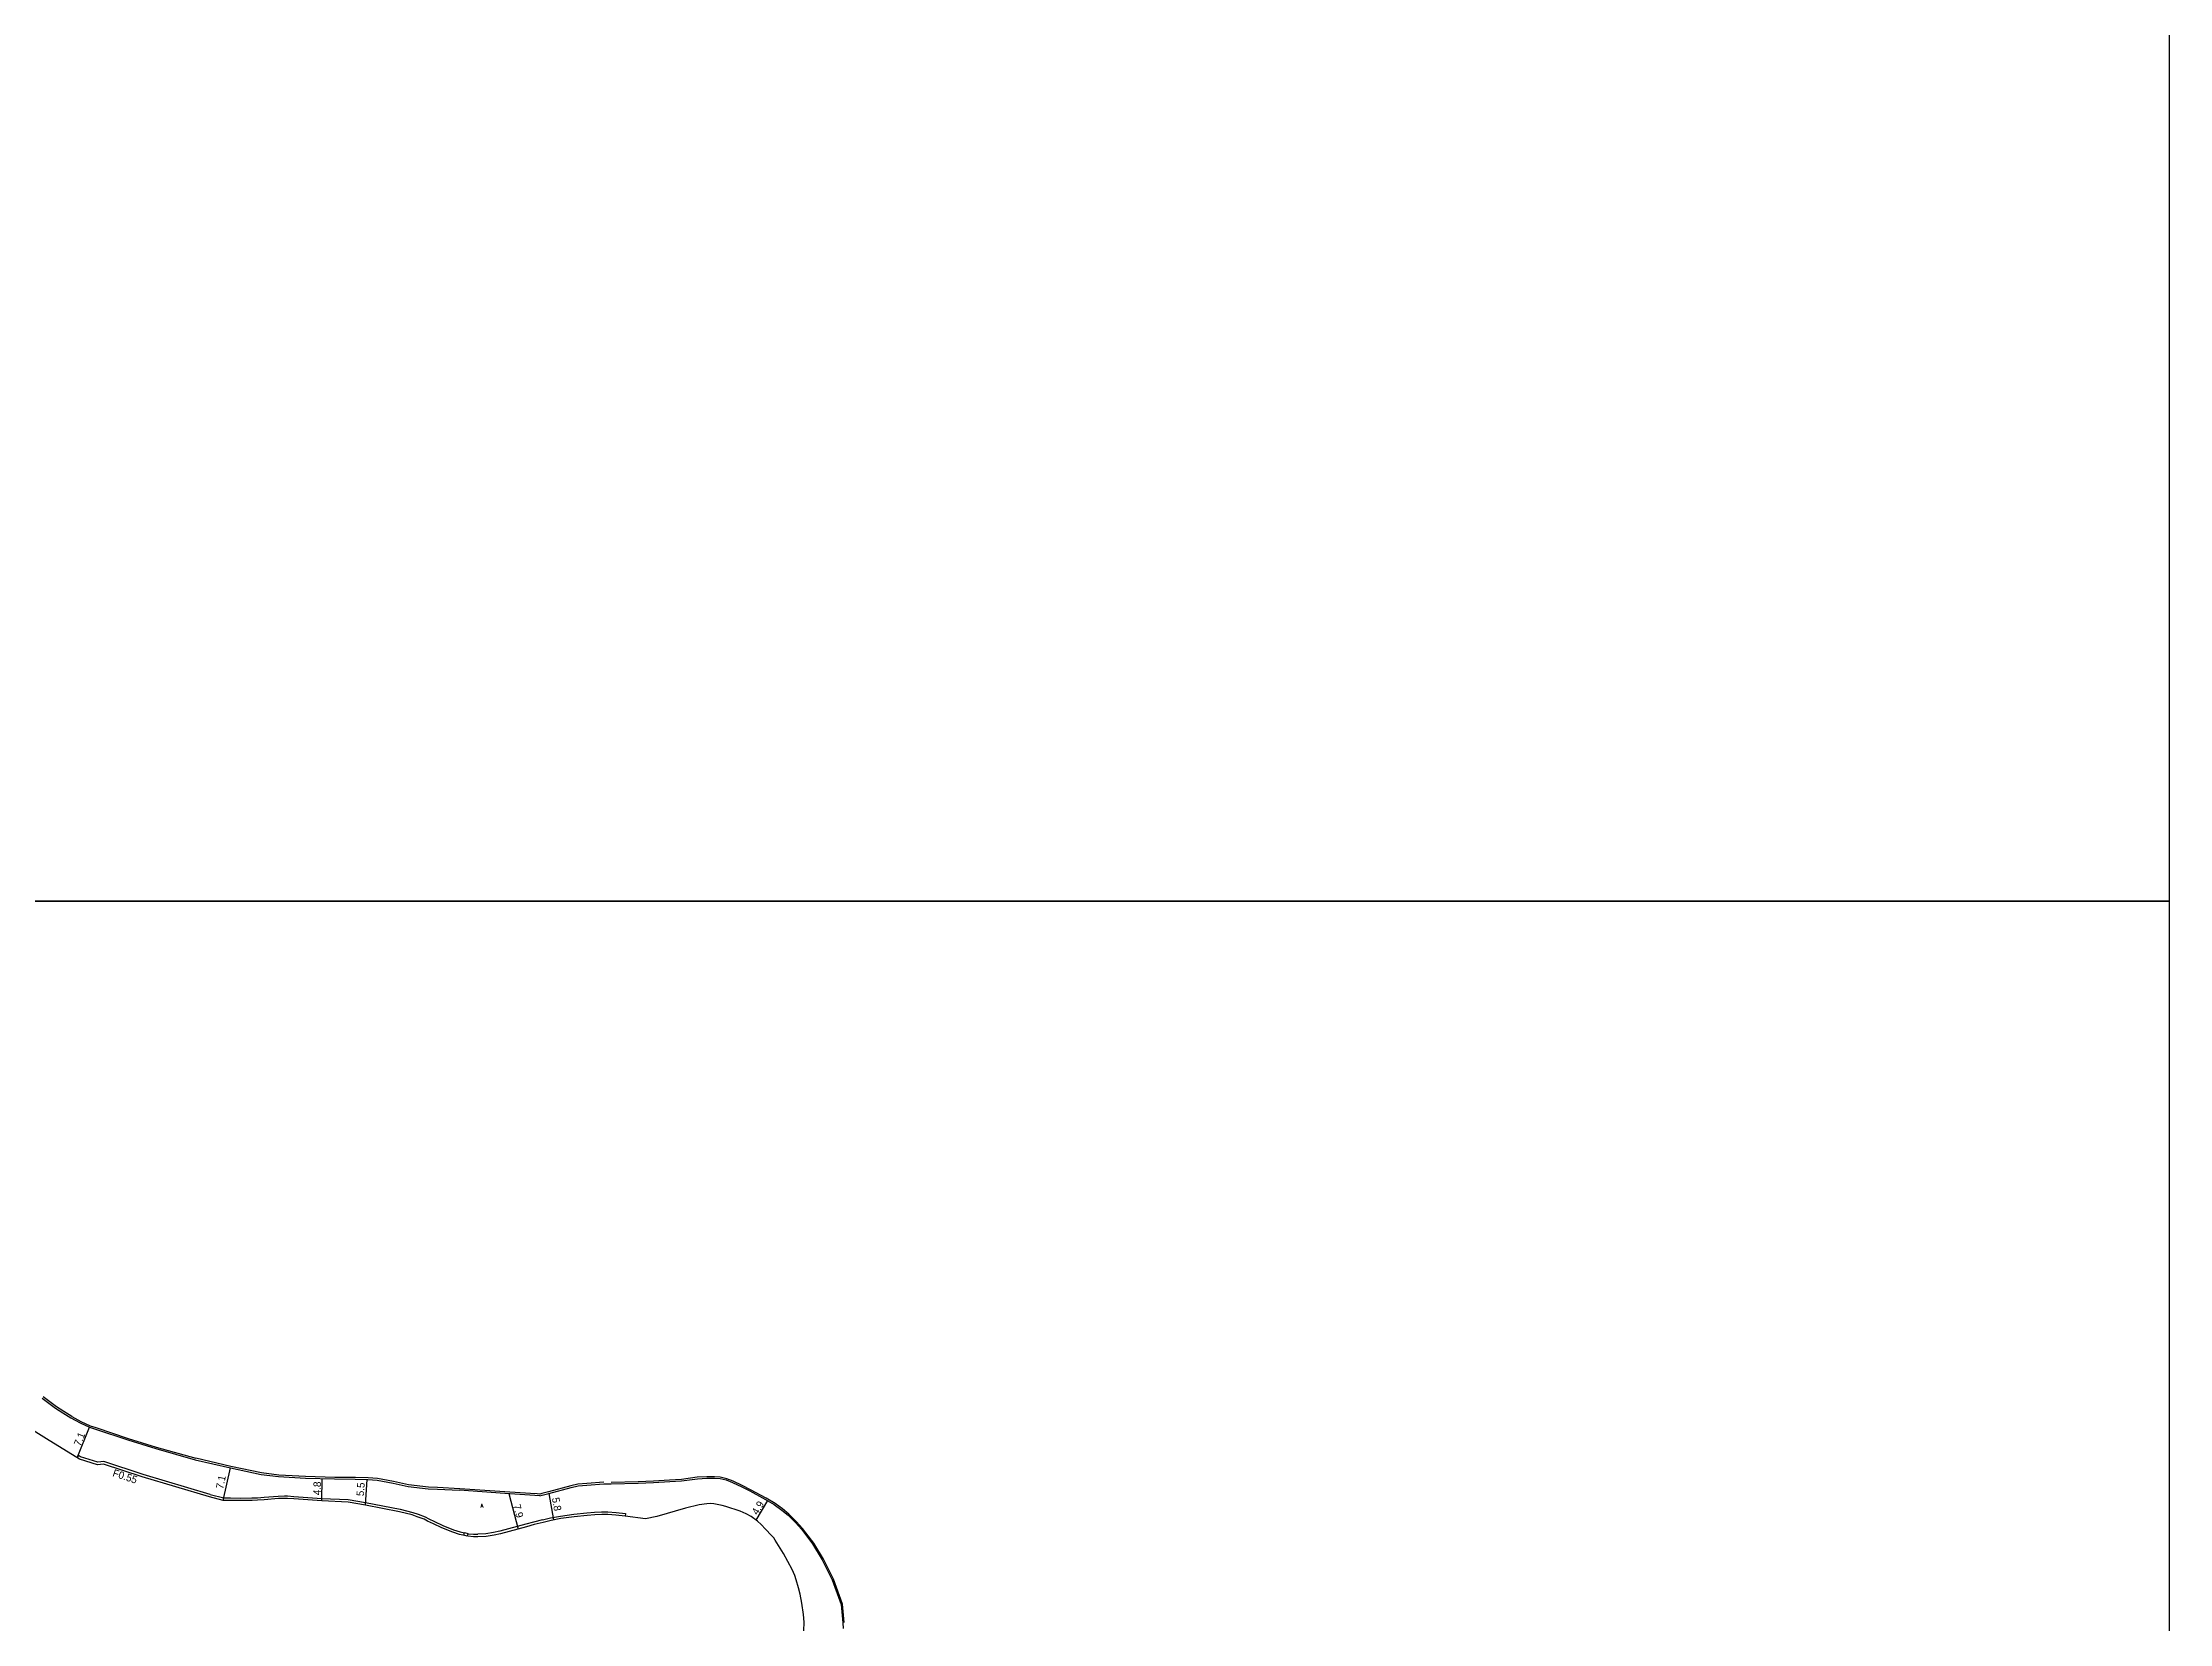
# Model space of a CAD drawing. Header units: metres. Extents: x -16000 to -12000, y -87000 to -84000.
# Drawn here: x -14055.6 to -13600, y -85354.7 to -85016 of the extents above; entities that cross this region are included whole.
import ezdxf

# ---------------------------------------------------------------- set-up
doc = ezdxf.new("R2010")
doc.units = ezdxf.units.M
doc.header["$LTSCALE"] = 2.5
for name, color, linetype in [('側溝・桝', 7, 'Continuous'), ('図郭', 7, 'Continuous'), ('幅員', 7, 'Continuous'), ('歩道・分離帯・安全施設', 7, 'Continuous'), ('舗装', 7, 'Continuous'), ('道路', 7, 'Continuous')]:
    doc.layers.add(name, color=color, linetype=linetype)
doc.styles.get("Standard").update_dxf_attribs({"font": ''})
doc.styles.add('YOKO_DECO', font='txt.shx', dxfattribs={"bigfont": 'extfont.shx'})
doc.styles.get('Standard').set_extended_font_data('@MS PGothic')

msp = doc.modelspace()

# ---------------------------------------------------------------- linework, layer by layer
at = {"layer": '側溝・桝'}
for points in [[(-14019.66, -85327.07), (-14034.04, -85322.77), (-14042.42, -85320.03), (-14043.71, -85320.17), (-14047.43, -85318.98), (-14047.84, -85318.73), (-14048.13, -85319.2)], [(-14019.66, -85327.07), (-14016.72, -85327.79), (-14015.33, -85327.8), (-14013.08, -85327.85), (-14010.7, -85327.82), (-14009.52, -85327.77), (-14008.11, -85327.68), (-14005.07, -85327.41), (-14003.71, -85327.39), (-14003.07, -85327.37), (-14001.72, -85327.48), (-13995.73, -85327.92), (-13990.1, -85328.16), (-13986.35, -85328.8)], [(-13986.35, -85328.8), (-13978.94, -85330.22), (-13976.27, -85330.94), (-13975.13, -85331.3), (-13973.6, -85331.87), (-13972.83, -85332.27), (-13971.59, -85332.89), (-13969.82, -85333.74), (-13967.52, -85334.63), (-13966.1, -85335.08), (-13965.21, -85335.28)], [(-13948.49, -85332.53), (-13950.37, -85332.98), (-13952.05, -85333.47), (-13957.59, -85334.93), (-13958.97, -85335.25), (-13960.61, -85335.51), (-13962.32, -85335.6)], [(-13948.49, -85332.53), (-13946.76, -85332.08), (-13944.65, -85331.7), (-13941.76, -85331.31), (-13938.96, -85331), (-13937.3, -85330.85), (-13935.81, -85330.82), (-13934.47, -85330.81), (-13932.69, -85330.93), (-13930.72, -85331.18), (-13930.79, -85331.73)], [(-13964.49, -85335.44), (-13964.36, -85335.47), (-13963.25, -85335.56), (-13962.32, -85335.6)]]:
    msp.add_lwpolyline(points, dxfattribs=at)
msp.add_lwpolyline([(-13964.48, -85335.4), (-13964.61, -85335.98), (-13965.33, -85335.82), (-13965.2, -85335.24)], close=True, dxfattribs=at)
at = {"layer": '図郭'}
for points in [[(-14400, -85200), (-13600, -85200), (-13600, -84600), (-14400, -84600)], [(-14400, -85800), (-13600, -85800), (-13600, -85200), (-14400, -85200)]]:
    msp.add_lwpolyline(points, close=True, dxfattribs=at)
at = {"layer": '幅員', "flags": 128}
for points in [[(-14048.13, -85319.2), (-14045.47, -85312.66)], [(-13955.71, -85326.89), (-13953.71, -85334.48)]]:
    msp.add_lwpolyline(points, dxfattribs=at)
at = {"layer": '幅員'}
for points in [[(-14016.84, -85328.33), (-14015.32, -85321.4)], [(-13995.76, -85328.47), (-13995.64, -85323.68)], [(-13986.4, -85329.36), (-13986.03, -85323.87)], [(-13947.14, -85326.85), (-13946.1, -85332.53)], [(-13902.73, -85332.6), (-13900.23, -85328.4)]]:
    msp.add_lwpolyline(points, dxfattribs=at)
at = {"layer": '歩道・分離帯・安全施設'}
for points in [[(-14049.3, -85310.37), (-14050.99, -85309.31), (-14052.58, -85308.28), (-14055.45, -85306.17)], [(-14049.3, -85310.37), (-14047.33, -85311.41), (-14045.34, -85312.34), (-14044.14, -85312.76), (-14037.22, -85315.06), (-14031.2, -85316.92), (-14022.69, -85319.33)], [(-13935.32, -85324.45), (-13939.01, -85324.71), (-13940.87, -85324.9), (-13942.38, -85325.23), (-13947.22, -85326.52), (-13948.62, -85326.9), (-13949.08, -85326.98), (-13949.64, -85326.96), (-13951.02, -85326.86), (-13956.54, -85326.5), (-13966.21, -85325.83), (-13970.94, -85325.59), (-13972.92, -85325.49), (-13977.19, -85324.99), (-13980.38, -85324.33), (-13983.83, -85323.67), (-13985.82, -85323.54), (-13988.56, -85323.43), (-13992.98, -85323.41), (-13999.22, -85323.24), (-14004.96, -85322.91), (-14008.65, -85322.44), (-14015.25, -85321.06), (-14022.69, -85319.33)], [(-13883.83, -85354.53), (-13884.2, -85350.54), (-13886.17, -85345.24), (-13888.32, -85340.94), (-13890.38, -85337.49), (-13892.8, -85334.34), (-13894.06, -85332.9), (-13895.68, -85331.32), (-13897.05, -85330.17), (-13898.65, -85329), (-13900.54, -85327.88), (-13903.92, -85326.06), (-13905.68, -85325.16), (-13907.66, -85324.21), (-13909.02, -85323.69), (-13910.39, -85323.39), (-13911.61, -85323.27), (-13913.31, -85323.28), (-13915.33, -85323.4), (-13918.7, -85323.85), (-13921.24, -85324.03), (-13924.72, -85324.23), (-13928, -85324.37), (-13933.78, -85324.48)]]:
    msp.add_lwpolyline(points, dxfattribs=at)
at = {"layer": '道路'}
for points in [[(-14055.67, -85306.44), (-14052.79, -85308.56), (-14051.19, -85309.6), (-14049.49, -85310.67)], [(-14049.49, -85310.67), (-14047.48, -85311.73), (-14045.47, -85312.66), (-14044.25, -85313.09), (-14037.32, -85315.39), (-14031.29, -85317.25), (-14022.84, -85319.65)], [(-14054.74, -85315.15), (-14058.7, -85312.67)], [(-14019.79, -85327.61), (-14034.2, -85323.3), (-14042.48, -85320.59), (-14043.77, -85320.74), (-14047.66, -85319.48), (-14054.74, -85315.15)], [(-14022.84, -85319.65), (-14015.32, -85321.4), (-14008.71, -85322.78), (-14005, -85323.25), (-13999.24, -85323.59), (-13993, -85323.75), (-13988.58, -85323.78), (-13985.85, -85323.88), (-13983.89, -85324.01), (-13980.46, -85324.67), (-13977.26, -85325.33), (-13972.96, -85325.83), (-13970.97, -85325.93), (-13966.24, -85326.17)], [(-13949.07, -85327.33), (-13948.56, -85327.24), (-13947.14, -85326.85), (-13942.31, -85325.56), (-13940.83, -85325.24), (-13939, -85325.05), (-13935.31, -85324.79), (-13933.77, -85324.77), (-13928, -85324.67), (-13924.71, -85324.52), (-13921.23, -85324.32), (-13918.67, -85324.14), (-13915.3, -85323.69), (-13913.3, -85323.57), (-13911.63, -85323.56), (-13910.44, -85323.68), (-13909.1, -85323.97), (-13907.77, -85324.48), (-13905.81, -85325.42), (-13904.06, -85326.32), (-13900.68, -85328.13), (-13898.82, -85329.24), (-13897.23, -85330.4), (-13895.88, -85331.53), (-13894.27, -85333.1), (-13893.02, -85334.53), (-13890.62, -85337.65), (-13888.58, -85341.08), (-13886.44, -85345.36), (-13884.48, -85350.61), (-13884.12, -85354.56), (-13884.05, -85355.75)], [(-13986.4, -85329.36), (-13990.12, -85328.72), (-13995.76, -85328.47), (-14001.76, -85328.03), (-14003.08, -85327.93), (-14003.69, -85327.94), (-14005.04, -85327.96), (-14008.07, -85328.23), (-14009.49, -85328.32), (-14010.69, -85328.37), (-14013.08, -85328.4), (-14015.38, -85328.36), (-14016.84, -85328.33), (-14019.79, -85327.61)], [(-13962.31, -85336.15), (-13963.28, -85336.12), (-13964.45, -85336.02), (-13966.25, -85335.62), (-13967.7, -85335.15), (-13970.04, -85334.25), (-13971.84, -85333.39), (-13973.08, -85332.77), (-13973.83, -85332.38), (-13975.31, -85331.83), (-13976.42, -85331.47), (-13979.08, -85330.76), (-13986.4, -85329.36)], [(-13949.07, -85327.33), (-13956.57, -85326.84), (-13966.24, -85326.17)], [(-13892.47, -85356.25), (-13892.42, -85354.44), (-13892.55, -85352.82), (-13892.91, -85350.39), (-13893.29, -85348.43), (-13893.65, -85347.04), (-13894.14, -85345.37), (-13894.46, -85344.46), (-13895, -85343.16), (-13896.88, -85339.74), (-13898.61, -85336.87), (-13898.95, -85336.38), (-13899.46, -85335.84), (-13900.7, -85334.52), (-13901.66, -85333.49), (-13902.42, -85332.82), (-13903.81, -85331.82), (-13904.87, -85331.23), (-13906.16, -85330.67), (-13909.21, -85329.67), (-13910, -85329.45), (-13911.77, -85329.11), (-13912.49, -85329.04), (-13913.28, -85329.08), (-13914.92, -85329.31), (-13917.88, -85329.99), (-13923.95, -85331.82), (-13926.38, -85332.26), (-13930.79, -85331.73), (-13932.75, -85331.48), (-13934.49, -85331.37), (-13935.8, -85331.37), (-13937.27, -85331.4), (-13938.91, -85331.55), (-13941.69, -85331.86), (-13944.56, -85332.24), (-13946.64, -85332.62), (-13948.36, -85333.07)], [(-13948.36, -85333.07), (-13950.23, -85333.52), (-13951.9, -85334), (-13957.46, -85335.47), (-13958.86, -85335.79), (-13960.55, -85336.06), (-13962.31, -85336.15)]]:
    msp.add_lwpolyline(points, dxfattribs=at)

# ---------------------------------------------------------------- texts
at = {"layer": '側溝・桝'}
msp.add_text('F0.55', height=1.6, rotation=341.8957, dxfattribs=at).set_placement((-14040.68, -85323.13))
at = {"layer": '幅員'}
for s, rotation, p in [('7.1', 67.913, (-14047.44, -85316.86)), ('7.1', 78, (-14016.88, -85326.01)), ('4.8', 88, (-13996.01, -85327.24)), ('5.5', 86, (-13986.74, -85327.47)), ('7.9', 284.7904, (-13954.79, -85329.41)), ('5.8', 280, (-13946.47, -85327.85)), ('4.9', 59, (-13902.41, -85331.6))]:
    msp.add_text(s, height=1.6, rotation=rotation, dxfattribs=at).set_placement(p)
at = {"layer": '舗装', "style": 'YOKO_DECO'}
msp.add_text('A', height=0.75, dxfattribs=at).set_placement((-13961.73, -85329.84, 396.4))

doc.saveas('drawing.dxf')
